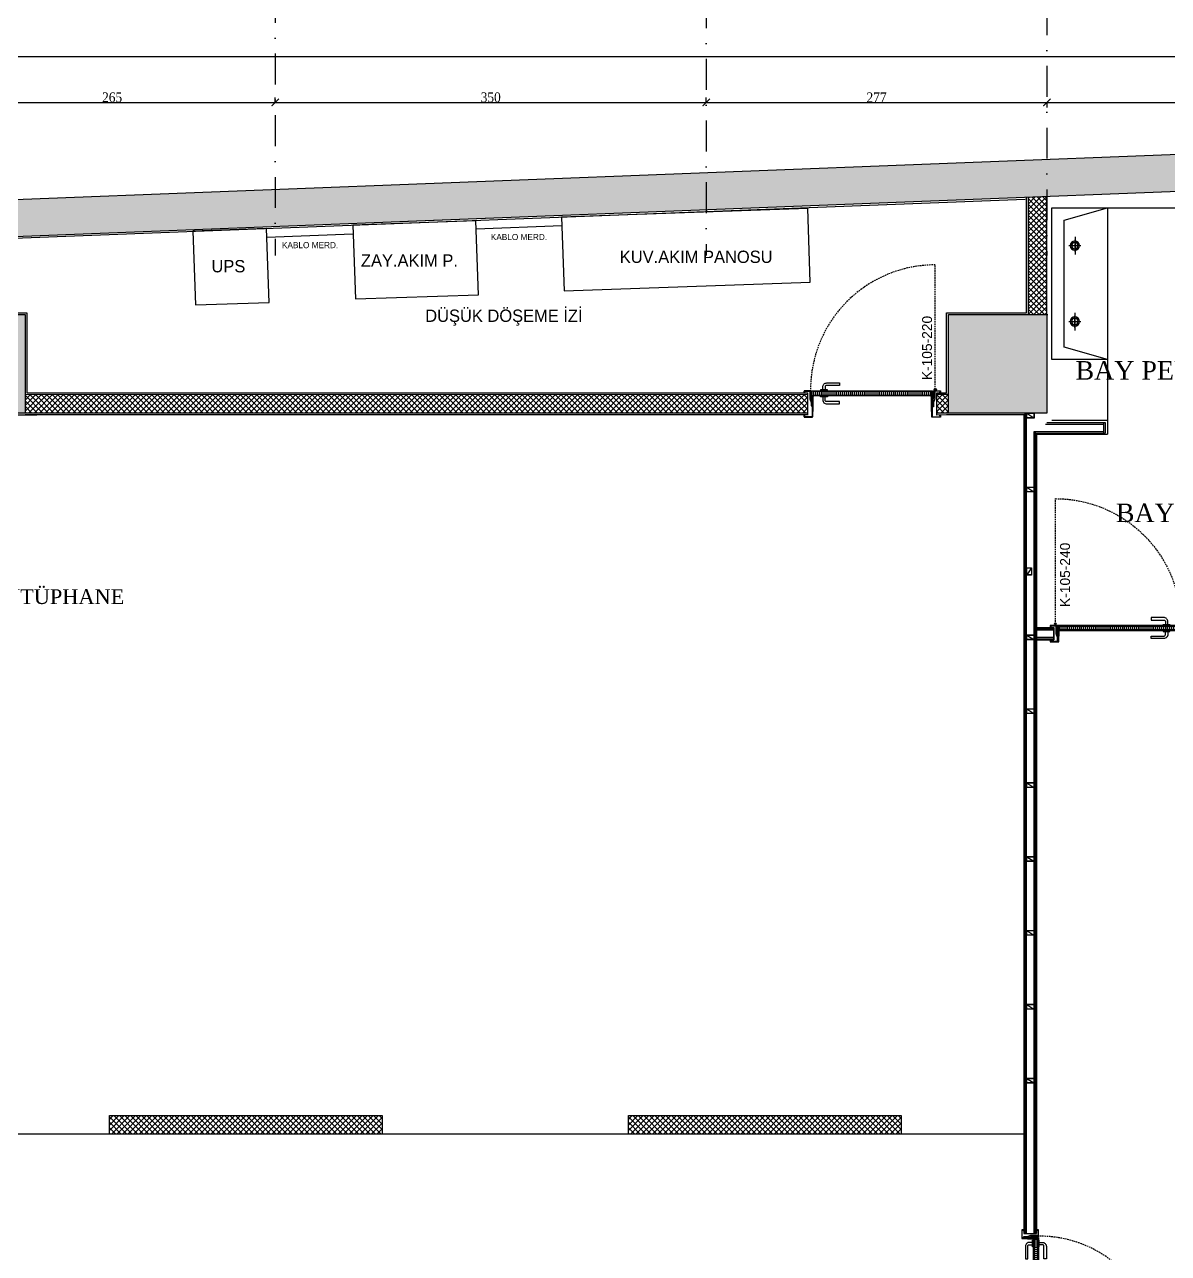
# Model space of a CAD drawing. Header units: millimetres. Extents: x -29311 to -3405, y 28913 to 42880.
# Drawn here: x -15732 to -14803, y 36004 to 37002 of the extents above; entities that cross this region are included whole.
import ezdxf
from ezdxf.enums import TextEntityAlignment as Align

# ---------------------------------------------------------------- set-up
doc = ezdxf.new("R2010")
doc.units = ezdxf.units.MM
for name, pattern in [('AM_DIN_G_W050', [13.75, 9.75, -1.5, 1, -1.5]), ('DASHDOT', [1, 0.5, -0.25, 0, -0.25]), ('DASHDOT2', [0.5, 0.25, -0.125, 0, -0.125]), ('HIDDEN', [0.375, 0.25, -0.125])]:
    doc.linetypes.add(name, pattern=pattern)
for name, color, linetype in [('A-AKS', 57, 'DASHDOT'), ('A-AKS.', 57, 'DASHDOT2'), ('A-BA', 1, 'Continuous'), ('A-DOSEME-GOR0.1', 77, 'Continuous'), ('A-DUVAR', 53, 'Continuous'), ('A-DUVAR-ALCIPAN', 9, 'Continuous'), ('A-DUVAR-ALCIPAN-CELIK', 144, 'Continuous'), ('A-DUVAR-TARAMA', 251, 'Continuous'), ('A-KAPI-AHSAP', 245, 'Continuous'), ('A-KAPI-AKSESUAR', 206, 'Continuous'), ('A-KAPI-METAL', 84, 'Continuous'), ('A-KAPI-PROFIL', 206, 'Continuous'), ('A-KAPLAMA-SERAMIK', 31, 'Continuous'), ('A-SIVA-ALCIPAN', 247, 'Continuous'), ('A-SIVA-IC', 97, 'Continuous'), ('A-TEFRIS-SABIT', 177, 'Continuous'), ('A-YAZI', 136, 'Continuous'), ('level', 10, 'Continuous'), ('T-VANA', 2, 'Continuous'), ('yazı1', 7, 'Continuous')]:
    doc.layers.add(name, color=color, linetype=linetype)
for name, color, linetype, lineweight in [('olcu-plan', 7, 'Continuous', 20), ('tarama-betonarme', 252, 'Continuous', 13), ('yazı-mekan', 142, 'Continuous', 25)]:
    doc.layers.add(name, color=color, linetype=linetype, lineweight=lineweight)
doc.styles.add('HA_SMART', font='')
doc.styles.get("Standard").update_dxf_attribs({"font": 'arial.ttf'})
doc.styles.add('YAZ-50', font='times.ttf', dxfattribs={"width": 0.9})
doc.styles.get('HA_SMART').set_extended_font_data('Sakkal Majalla')
doc.dimstyles.new('1-50-plan', dxfattribs={"dimtxt": 8, "dimasz": 6, "dimexe": 4, "dimexo": 4, "dimgap": 0.00625, "dimtad": 1, "dimdec": 0, "dimrnd": 0.0005, "dimzin": 9, "dimdsep": 46, "dimtxsty": 'YAZ-50', "dimblk": 'ARCHTICK', "dimcen": 0.025, "dimdle": 4, "dimadec": 0, "dimazin": 0, "dimtfac": 1, "dimtdec": 0, "dimtmove": 0, "dimatfit": 3, "dimfxl": 30, "dimfxlon": 1, "dimarcsym": 0})
pattern_1 = [(45, (-65876.5644, 50245.5134), (-4.4194174, 4.4194174), []), (45, (-65872.145, 50245.5134), (-4.4194174, 4.4194174), [7.8125, -1.5625, 0, -1.5625])]
pattern_2 = [(45, (-100244.7386, 20254.128), (-2.24506403, 2.24506403), []), (135, (-100244.7386, 20254.128), (-2.24506403, -2.24506403), [])]

# ---------------------------------------------------------------- blocks, each defined once
blk = doc.blocks.new('METİKET')
at = {"layer": 'yazı1', "linetype": 'ByBlock', "style": 'HA_SMART'}
for tag, height, p in [('MAHALADI', 20, (13369.9, 684.6)), ('ALAN', 15, (13369.9, 652.2))]:
    blk.add_attdef(tag, text='', height=height, dxfattribs=at).set_placement(p, align=Align.CENTER)
blk = doc.blocks.new('_ArchTick')
at = {"color": 0, "linetype": 'ByBlock', "const_width": 0.15}
blk.add_lwpolyline([(-0.5, -0.5), (0.5, 0.5)], dxfattribs=at)
blk = doc.blocks.new('*D412')
at = {"layer": 'DEFPOINTS', "color": 0, "transparency": 16777216}
for p in [(-15793.01, 36943.27), (-15528.01, 36938.93), (-15528.01, 36935.69)]:
    blk.add_point(p, dxfattribs=at)
at = {"layer": 'olcu-plan', "color": 0, "lineweight": -2, "transparency": 16777216}
for p, q in [((-15797.01, 36938.93), (-15524.01, 36938.93)), ((-15793.01, 36939.27), (-15793.01, 36934.93)), ((-15528.01, 36938.93), (-15528.01, 36942.93))]:
    blk.add_line(p, q, dxfattribs=at)
at = {"layer": 'olcu-plan', "color": 0, "lineweight": -2, "transparency": 16777216, "xscale": 6, "yscale": 6, "zscale": 6, "rotation": 180}
blk.add_blockref('_ArchTick', (-15793.01, 36938.93), dxfattribs=at)
at = {"layer": 'olcu-plan', "color": 0, "lineweight": -2, "transparency": 16777216, "xscale": 6, "yscale": 6, "zscale": 6}
blk.add_blockref('_ArchTick', (-15528.01, 36938.93), dxfattribs=at)
at = {"layer": 'olcu-plan', "color": 0, "transparency": 16777216, "insert": (-15660.51, 36943.01), "char_height": 8, "attachment_point": 5, "style": 'YAZ-50'}
blk.add_mtext('265', dxfattribs=at)
blk = doc.blocks.new('*D413')
at = {"layer": 'DEFPOINTS', "color": 0, "transparency": 16777216}
for p in [(-15178.01, 36938.93), (-15178.01, 36938.93), (-15528.01, 36935.69)]:
    blk.add_point(p, dxfattribs=at)
at = {"layer": 'olcu-plan', "color": 0, "lineweight": -2, "transparency": 16777216}
for p, q in [((-15532.01, 36938.93), (-15174.01, 36938.93)), ((-15528.01, 36938.93), (-15528.01, 36942.93)), ((-15178.01, 36938.93), (-15178.01, 36942.93))]:
    blk.add_line(p, q, dxfattribs=at)
at = {"layer": 'olcu-plan', "color": 0, "lineweight": -2, "transparency": 16777216, "xscale": 6, "yscale": 6, "zscale": 6, "rotation": 180}
blk.add_blockref('_ArchTick', (-15528.01, 36938.93), dxfattribs=at)
at = {"layer": 'olcu-plan', "color": 0, "lineweight": -2, "transparency": 16777216, "xscale": 6, "yscale": 6, "zscale": 6}
blk.add_blockref('_ArchTick', (-15178.01, 36938.93), dxfattribs=at)
at = {"layer": 'olcu-plan', "color": 0, "transparency": 16777216, "insert": (-15353.01, 36943.01), "char_height": 8, "attachment_point": 5, "style": 'YAZ-50'}
blk.add_mtext('350', dxfattribs=at)
blk = doc.blocks.new('*D414')
at = {"layer": 'DEFPOINTS', "color": 0, "transparency": 16777216}
for p in [(-15178.01, 36938.93), (-14901.24, 36942.91), (-14901.24, 36938.93)]:
    blk.add_point(p, dxfattribs=at)
at = {"layer": 'olcu-plan', "color": 0, "lineweight": -2, "transparency": 16777216}
for p, q in [((-15182.01, 36938.93), (-14897.24, 36938.93)), ((-15178.01, 36938.93), (-15178.01, 36942.93)), ((-14901.24, 36938.93), (-14901.24, 36934.93))]:
    blk.add_line(p, q, dxfattribs=at)
at = {"layer": 'olcu-plan', "color": 0, "lineweight": -2, "transparency": 16777216, "xscale": 6, "yscale": 6, "zscale": 6, "rotation": 180}
blk.add_blockref('_ArchTick', (-15178.01, 36938.93), dxfattribs=at)
at = {"layer": 'olcu-plan', "color": 0, "lineweight": -2, "transparency": 16777216, "xscale": 6, "yscale": 6, "zscale": 6}
blk.add_blockref('_ArchTick', (-14901.24, 36938.93), dxfattribs=at)
at = {"layer": 'olcu-plan', "color": 0, "transparency": 16777216, "insert": (-15039.62, 36943.02), "char_height": 8, "attachment_point": 5, "style": 'YAZ-50'}
blk.add_mtext('277', dxfattribs=at)
blk = doc.blocks.new('*D415')
at = {"layer": 'DEFPOINTS', "color": 0, "transparency": 16777216}
for p in [(-14901.24, 36942.91), (-14185.74, 36938.93), (-14185.74, 36938.93)]:
    blk.add_point(p, dxfattribs=at)
at = {"layer": 'olcu-plan', "color": 0, "lineweight": -2, "transparency": 16777216}
for p, q in [((-14905.24, 36938.93), (-14181.74, 36938.93)), ((-14901.24, 36938.93), (-14901.24, 36934.93)), ((-14185.74, 36938.93), (-14185.74, 36942.93))]:
    blk.add_line(p, q, dxfattribs=at)
at = {"layer": 'olcu-plan', "color": 0, "lineweight": -2, "transparency": 16777216, "xscale": 6, "yscale": 6, "zscale": 6, "rotation": 180}
blk.add_blockref('_ArchTick', (-14901.24, 36938.93), dxfattribs=at)
at = {"layer": 'olcu-plan', "color": 0, "lineweight": -2, "transparency": 16777216, "xscale": 6, "yscale": 6, "zscale": 6}
blk.add_blockref('_ArchTick', (-14185.74, 36938.93), dxfattribs=at)
at = {"layer": 'olcu-plan', "color": 0, "transparency": 16777216, "insert": (-14543.49, 36943.02), "char_height": 8, "attachment_point": 5, "style": 'YAZ-50'}
blk.add_mtext('715', dxfattribs=at)
blk = doc.blocks.new('*D416')
at = {"layer": 'DEFPOINTS', "color": 0, "transparency": 16777216}
for p in [(-14185.74, 36976.33), (-14185.74, 36938.93), (-19055.29, 36908.8)]:
    blk.add_point(p, dxfattribs=at)
at = {"layer": 'olcu-plan', "color": 0, "lineweight": -2, "transparency": 16777216}
for p, q in [((-19055.29, 36946.33), (-19055.29, 36980.33)), ((-14185.74, 36946.33), (-14185.74, 36980.33)), ((-19059.29, 36976.33), (-14181.74, 36976.33))]:
    blk.add_line(p, q, dxfattribs=at)
at = {"layer": 'olcu-plan', "color": 0, "lineweight": -2, "transparency": 16777216, "xscale": 6, "yscale": 6, "zscale": 6, "rotation": 180}
blk.add_blockref('_ArchTick', (-19055.29, 36976.33), dxfattribs=at)
at = {"layer": 'olcu-plan', "color": 0, "lineweight": -2, "transparency": 16777216, "xscale": 6, "yscale": 6, "zscale": 6}
blk.add_blockref('_ArchTick', (-14185.74, 36976.33), dxfattribs=at)
at = {"layer": 'olcu-plan', "color": 0, "transparency": 16777216, "insert": (-16620.51, 36980.42), "char_height": 8, "attachment_point": 5, "style": 'YAZ-50'}
blk.add_mtext('4870', dxfattribs=at)
blk = doc.blocks.new('AKS')
at = {"layer": 'A-AKS.', "ltscale": 100}
for p, q in [((3527.28, 2269.1), (3527.28, 2054.95)), ((3877.28, 2264.78), (3877.28, 2054.95)), ((4154.05, 2259.04), (4154.05, 2054.95))]:
    blk.add_line(p, q, dxfattribs=at)
blk = doc.blocks.new('40 60')
at = {"layer": 'A-DUVAR-ALCIPAN-CELIK'}
for points in [[(82132.16, 6001.66), (82132.16, 6007.66), (82128.16, 6007.66), (82128.16, 6001.66)], [(82132.01, 6001.81), (82132.01, 6007.51), (82128.31, 6007.51), (82128.31, 6001.81)]]:
    blk.add_lwpolyline(points, close=True, dxfattribs=at)
blk.add_lwpolyline([(82128.31, 6007.51), (82132.01, 6001.81)], dxfattribs=at)
blk = doc.blocks.new('A$C1989330F')
at = {"layer": 'A-KAPI-AKSESUAR'}
blk.add_lwpolyline([(27.5, 0), (-27.5, 0), (-27.5, -8), (27.5, -8)], close=True, dxfattribs=at)
blk.add_lwpolyline([(-125, -45), (-20, -45, 0.414214), (-10, -35), (-10, -8), (10, -8), (10, -32, -0.414214), (-23, -65), (-125, -65)], format="xyb", close=True, dxfattribs=at)
blk = doc.blocks.new('*U50')
at = {"ltscale": 12}
h = blk.add_hatch(dxfattribs=at)
h.set_pattern_fill('ANSI31', color=8, scale=5, angle=45)
h.set_pattern_definition([(90, (-1.915, 20), (-15.875, 3e-15), [])])
h.paths.add_polyline_path([(954.1, -130), (44, -130), (44, -160), (954.1, -160)])
at = {"color": 8, "linetype": 'HIDDEN', "ltscale": 50}
blk.add_lwpolyline([(12, -175), (12, -1139.1, 0.417281), (976.1, -164.9)], format="xyb", dxfattribs=at)
at = {"layer": 'A-KAPI-AHSAP'}
for points in [[(44, -165), (34, -165), (34, -148), (34, -148), (34, -125), (44, -125), (44, -165)], [(44, -125), (954.1, -125)], [(954.1, -165), (44, -165)], [(954.1, -165), (954.1, -125), (964.1, -125), (964.1, -165), (964.1, -165), (964.1, -165), (954.1, -165)]]:
    blk.add_lwpolyline(points, dxfattribs=at)
blk.add_lwpolyline([(954.1, -130), (44, -130), (44, -160), (954.1, -160)], close=True, dxfattribs=at)
at = {"layer": 'A-KAPI-AKSESUAR'}
for radius in [10, 5, 4]:
    blk.add_circle((12, -175), radius, dxfattribs=at)
at = {"layer": 'A-KAPI-METAL'}
for points in [[(-29, -32), (39, -32, -0.414214), (40, -33), (40, -95.9), (38, -95.9), (38, -34.5, 0.414214), (37.5, -34), (-27.5, -34, 0.414214), (-28, -34.5), (-28, -46, 0.414214), (-27.5, -46.5), (-20, -46.5), (-20, -48.5), (-29, -48.5, -0.414214), (-30, -47.5), (-30, -33, -0.414214)], [(-30, -151, -0.414214), (-29, -150), (-20, -150), (-20, -152), (-27.5, -152, 0.414214), (-28, -152.5), (-28, -162.5, 0.414214), (-27.5, -163), (26.5, -163, 0.414214), (27, -162.5), (27, -105, -0.414214), (28.2, -104), (41, -104, -0.414154), (42, -105), (42, -119.5), (42, -93.4), (42, -79.3), (42, -93.4), (40, -93.4), (40, -79.3, -1), (44, -79.3), (44, -119.8, -0.934642), (40, -119.5), (40, -106.5, 0.414214), (39.5, -106), (29.5, -106, 0.414214), (29, -106.5), (29, -164, -0.414214), (28, -165), (-29, -165, -0.414214), (-30, -164)], [(1028.1, -151, 0.414214), (1027.1, -150), (1018.1, -150), (1018.1, -152), (1025.6, -152, -0.414214), (1026.1, -152.5), (1026.1, -162.5, -0.414214), (1025.6, -163), (971.6, -163, -0.414214), (971.1, -162.5), (971.1, -104, 0.414214), (969.8, -103), (957.1, -103, 0.414154), (956.1, -104), (956.1, -119.5), (956.1, -93.4), (956.1, -79.3), (956.1, -93.4), (958.1, -93.4), (958.1, -79.3, 1), (954.1, -79.3), (954.1, -119.8, 0.938583), (958.1, -119.5), (958.1, -105.5, -0.414214), (958.6, -105), (968.5, -105, -0.414214), (969.1, -105.5), (969.1, -164, 0.414214), (970.1, -165), (1027.1, -165, 0.414214), (1028.1, -164)], [(1027.1, -32), (959.1, -32, 0.414214), (958.1, -33), (958.1, -95.9), (960.1, -95.9), (960.1, -34.5, -0.414214), (960.6, -34), (1025.6, -34, -0.414214), (1026.1, -34.5), (1026.1, -46, -0.414214), (1025.6, -46.5), (1018.1, -46.5), (1018.1, -48.5), (1027.1, -48.5, 0.414214), (1028.1, -47.5), (1028.1, -33, 0.414214)]]:
    blk.add_lwpolyline(points, format="xyb", close=True, dxfattribs=at)
at = {"layer": 'A-KAPI-PROFIL'}
for points in [[(16.5, -100.9), (27.5, -70.4), (27.5, -36.5), (37.5, -36.5), (37.5, -72.2), (25.9, -104.3), (25.9, -163), (16.5, -163)], [(981.6, -100.9), (970.6, -70.4), (970.6, -43.8), (960.6, -43.8), (960.6, -72.2), (972.2, -104.3), (972.2, -163), (981.6, -163)]]:
    blk.add_lwpolyline(points, close=True, dxfattribs=at)
for points in [[(36.5, -36.8), (37.5, -36.8), (37.5, -52.5), (29.6, -66.1), (29.6, -89.8), (36.6, -89.8), (36.6, -90.8), (28.6, -90.8), (28.6, -65.8), (36.5, -52.2), (36.5, -36.8)], [(961.6, -36.8), (960.6, -36.8), (960.6, -52.5), (968.5, -66.1), (968.5, -89.8), (961.5, -89.8), (961.5, -90.8), (969.5, -90.8), (969.5, -65.8), (961.6, -52.2), (961.6, -36.8)]]:
    blk.add_lwpolyline(points, dxfattribs=at)
at = {"layer": 'A-KAPI-PROFIL', "color": 8}
for points in [[(39.7, -111.2, 0.414214), (37.7, -109.2), (31.3, -109.2, 0.414214), (29.3, -111.2), (29.3, -122, 0.414214), (31.3, -124), (45.3, -124, 0.414214), (46.3, -123), (46.3, -120, 1), (44.3, -120), (44.3, -121.5), (39.7, -121.5)], [(968.8, -111.2, 0.414214), (966.8, -109.2), (960.4, -109.2, 0.414214), (958.4, -111.2), (958.4, -121.5), (953.8, -121.5), (953.8, -120, 1), (951.8, -120), (951.8, -123, 0.414214), (952.8, -124), (964.1, -124), (966.8, -124, 0.414214), (968.8, -122)]]:
    blk.add_lwpolyline(points, format="xyb", close=True, dxfattribs=at)
at = {"layer": 'DEFPOINTS', "linetype": 'ByBlock', "ltscale": 12}
for p, q in [((0, -48.5), (0, -150)), ((998.1, -48.5), (998.1, -125))]:
    blk.add_line(p, q, dxfattribs=at)
at = {"ltscale": 12, "xscale": -1, "rotation": 180}
blk.add_blockref('A$C1989330F', (916, -125), dxfattribs=at)
at = {"ltscale": 12}
blk.add_blockref('A$C1989330F', (916, -165), dxfattribs=at)
blk = doc.blocks.new('*U53')
at = {"ltscale": 12}
h = blk.add_hatch(dxfattribs=at)
h.set_pattern_fill('ANSI31', color=8, scale=5, angle=45)
h.set_pattern_definition([(90, (48.085, 20), (-15.875, 3e-15), [])])
h.paths.add_polyline_path([(1004.1, -130), (44, -130), (44, -160), (1004.1, -160)])
at = {"color": 8, "linetype": 'HIDDEN', "ltscale": 50}
blk.add_lwpolyline([(12.6, -176.2), (12.6, -1188.7, 0.417281), (1025, -165.6)], format="xyb", dxfattribs=at)
at = {"layer": 'A-KAPI-AHSAP'}
for points in [[(44, -165), (34, -165), (34, -148), (34, -148), (34, -125), (44, -125), (44, -165)], [(44, -125), (1004.1, -125)], [(1004.1, -165), (44, -165)], [(1004.1, -165), (1004.1, -125), (1014.1, -125), (1014.1, -165), (1014.1, -165), (1014.1, -165), (1004.1, -165)]]:
    blk.add_lwpolyline(points, dxfattribs=at)
blk.add_lwpolyline([(1004.1, -130), (44, -130), (44, -160), (1004.1, -160)], close=True, dxfattribs=at)
at = {"layer": 'A-KAPI-AKSESUAR'}
for radius in [10, 5, 4]:
    blk.add_circle((12, -175), radius, dxfattribs=at)
at = {"layer": 'A-KAPI-METAL'}
for points in [[(-29, 46.8), (39, 46.8, -0.414214), (40, 45.8), (40, -95.9), (38, -95.9), (38, 44.3, 0.414214), (37.5, 44.8), (-27.5, 44.8, 0.414214), (-28, 44.3), (-28, 32.8, 0.414214), (-27.5, 32.3), (-20, 32.3), (-20, 30.3), (-29, 30.3, -0.414214), (-30, 31.3), (-30, 45.8, -0.414214)], [(-30, -151, -0.414214), (-29, -150), (-20, -150), (-20, -152), (-27.5, -152, 0.414214), (-28, -152.5), (-28, -162.5, 0.414214), (-27.5, -163), (26.5, -163, 0.414214), (27, -162.5), (27, -105, -0.414214), (28.2, -104), (41, -104, -0.414154), (42, -105), (42, -119.5), (42, -14.6), (42, -0.5), (42, -14.6), (40, -14.6), (40, -0.5, -1), (44, -0.5), (44, -119.8, -0.934642), (40, -119.5), (40, -106.5, 0.414214), (39.5, -106), (29.5, -106, 0.414214), (29, -106.5), (29, -164, -0.414214), (28, -165), (-29, -165, -0.414214), (-30, -164)], [(1078.1, -151, 0.414214), (1077.1, -150), (1068.1, -150), (1068.1, -152), (1075.6, -152, -0.414214), (1076.1, -152.5), (1076.1, -162.5, -0.414214), (1075.6, -163), (1021.6, -163, -0.414214), (1021.1, -162.5), (1021.1, -104, 0.414214), (1019.8, -103), (1007.1, -103, 0.414154), (1006.1, -104), (1006.1, -119.5), (1006.1, -14.6), (1006.1, -0.5), (1006.1, -14.6), (1008.1, -14.6), (1008.1, -0.5, 1), (1004.1, -0.5), (1004.1, -119.8, 0.938583), (1008.1, -119.5), (1008.1, -105.5, -0.414214), (1008.6, -105), (1018.5, -105, -0.414214), (1019.1, -105.5), (1019.1, -164, 0.414214), (1020.1, -165), (1077.1, -165, 0.414214), (1078.1, -164)], [(1077.1, 46.8), (1009.1, 46.8, 0.414214), (1008.1, 45.8), (1008.1, -95.9), (1010.1, -95.9), (1010.1, 44.3, -0.414214), (1010.6, 44.8), (1075.6, 44.8, -0.414214), (1076.1, 44.3), (1076.1, 32.8, -0.414214), (1075.6, 32.3), (1068.1, 32.3), (1068.1, 30.3), (1077.1, 30.3, 0.414214), (1078.1, 31.3), (1078.1, 45.8, 0.414214)]]:
    blk.add_lwpolyline(points, format="xyb", close=True, dxfattribs=at)
at = {"layer": 'A-KAPI-PROFIL'}
for points in [[(16.5, -100.9), (27.5, -70.4), (27.5, -36.5), (37.5, -36.5), (37.5, -72.2), (25.9, -104.3), (25.9, -163), (16.5, -163)], [(1031.6, -100.9), (1020.6, -70.4), (1020.6, -43.8), (1010.6, -43.8), (1010.6, -72.2), (1022.2, -104.3), (1022.2, -163), (1031.6, -163)]]:
    blk.add_lwpolyline(points, close=True, dxfattribs=at)
for points in [[(36.5, -36.8), (37.5, -36.8), (37.5, -52.5), (29.6, -66.1), (29.6, -89.8), (36.6, -89.8), (36.6, -90.8), (28.6, -90.8), (28.6, -65.8), (36.5, -52.2), (36.5, -36.8)], [(1011.6, -36.8), (1010.6, -36.8), (1010.6, -52.5), (1018.5, -66.1), (1018.5, -89.8), (1011.5, -89.8), (1011.5, -90.8), (1019.5, -90.8), (1019.5, -65.8), (1011.6, -52.2), (1011.6, -36.8)]]:
    blk.add_lwpolyline(points, dxfattribs=at)
at = {"layer": 'A-KAPI-PROFIL', "color": 8}
for points in [[(39.7, -111.2, 0.414214), (37.7, -109.2), (31.3, -109.2, 0.414214), (29.3, -111.2), (29.3, -122, 0.414214), (31.3, -124), (45.3, -124, 0.414214), (46.3, -123), (46.3, -120, 1), (44.3, -120), (44.3, -121.5), (39.7, -121.5)], [(1018.8, -111.2, 0.414214), (1016.8, -109.2), (1010.4, -109.2, 0.414214), (1008.4, -111.2), (1008.4, -121.5), (1003.8, -121.5), (1003.8, -120, 1), (1001.8, -120), (1001.8, -123, 0.414214), (1002.8, -124), (1014.1, -124), (1016.8, -124, 0.414214), (1018.8, -122)]]:
    blk.add_lwpolyline(points, format="xyb", close=True, dxfattribs=at)
at = {"layer": 'DEFPOINTS', "linetype": 'ByBlock', "ltscale": 12}
for p, q in [((0, 30.3), (0, -150)), ((1048.1, 30.3), (1048.1, -125))]:
    blk.add_line(p, q, dxfattribs=at)
at = {"ltscale": 12, "xscale": -1, "rotation": 180}
blk.add_blockref('A$C1989330F', (916, -125), dxfattribs=at)
at = {"ltscale": 12}
blk.add_blockref('A$C1989330F', (916, -165), dxfattribs=at)
blk = doc.blocks.new('2 Lİ LAVABOO')
at = {"layer": 'A-TEFRIS-SABIT', "color": 4, "linetype": 'AM_DIN_G_W050', "ltscale": 2}
for p, q in [((88829.3, 15555.56), (88843.73, 15555.56)), ((88831.76, 15555.81), (88841.3, 15555.81)), ((88836.53, 15560.57), (88836.53, 15551.04)), ((88905.39, 15555.56), (88890.96, 15555.56)), ((88902.93, 15555.81), (88893.39, 15555.81)), ((88898.16, 15560.57), (88898.16, 15551.04))]:
    blk.add_line(p, q, dxfattribs=at)
at = {"layer": 'A-TEFRIS-SABIT'}
for points in [[(88805.72, 15574.42), (88805.72, 15529.28), (88928.97, 15529.28), (88928.97, 15574.44)], [(88815.72, 15564.4), (88805.72, 15529.28), (88928.97, 15529.28), (88918.97, 15564.4)]]:
    blk.add_lwpolyline(points, close=True, dxfattribs=at)
for centre, radius in [((88836.53, 15555.81), 3.75), ((88836.53, 15555.81), 2.6), ((88898.16, 15555.81), 3.75), ((88898.16, 15555.81), 2.6)]:
    blk.add_circle(centre, radius, dxfattribs=at)
blk = doc.blocks.new('*U577')
at = {"ltscale": 12}
h = blk.add_hatch(dxfattribs=at)
h.set_pattern_fill('ANSI31', color=8, scale=5, angle=45)
h.set_pattern_definition([(90, (50, 20), (-15.875, 3e-15), [])])
h.paths.add_polyline_path([(1006, -130), (44, -130), (44, -160), (1006, -160)])
at = {"color": 8, "linetype": 'HIDDEN', "ltscale": 50}
blk.add_lwpolyline([(12.7, -176.4), (12.7, -1195.6, 0.417281), (1031.9, -165.7)], format="xyb", dxfattribs=at)
at = {"layer": 'A-KAPI-AHSAP'}
for points in [[(44, -165), (34, -165), (34, -148), (34, -148), (34, -125), (44, -125), (44, -165)], [(44, -125), (1006, -125)], [(1006, -165), (44, -165)], [(1006, -165), (1006, -125), (1016, -125), (1016, -165), (1016, -165), (1016, -165), (1006, -165)]]:
    blk.add_lwpolyline(points, dxfattribs=at)
blk.add_lwpolyline([(1006, -130), (44, -130), (44, -160), (1006, -160)], close=True, dxfattribs=at)
at = {"layer": 'A-KAPI-AKSESUAR'}
for radius in [10, 5, 4]:
    blk.add_circle((12, -175), radius, dxfattribs=at)
at = {"layer": 'A-KAPI-METAL'}
for points in [[(-29, -33.4), (39, -33.4, -0.414214), (40, -34.4), (40, -95.9), (38, -95.9), (38, -35.9, 0.414214), (37.5, -35.4), (-27.5, -35.4, 0.414214), (-28, -35.9), (-28, -47.4, 0.414214), (-27.5, -47.9), (-20, -47.9), (-20, -49.9), (-29, -49.9, -0.414214), (-30, -48.9), (-30, -34.4, -0.414214)], [(-30, -151, -0.414214), (-29, -150), (-20, -150), (-20, -152), (-27.5, -152, 0.414214), (-28, -152.5), (-28, -162.5, 0.414214), (-27.5, -163), (26.5, -163, 0.414214), (27, -162.5), (27, -105, -0.414214), (28.2, -104), (41, -104, -0.414154), (42, -105), (42, -119.5), (42, -94.8), (42, -80.7), (42, -94.8), (40, -94.8), (40, -80.7, -1), (44, -80.7), (44, -119.8, -0.934642), (40, -119.5), (40, -106.5, 0.414214), (39.5, -106), (29.5, -106, 0.414214), (29, -106.5), (29, -164, -0.414214), (28, -165), (-29, -165, -0.414214), (-30, -164)], [(1080, -151, 0.414214), (1079, -150), (1070, -150), (1070, -152), (1077.5, -152, -0.414214), (1078, -152.5), (1078, -162.5, -0.414214), (1077.5, -163), (1023.5, -163, -0.414214), (1023, -162.5), (1023, -104, 0.414214), (1021.8, -103), (1009, -103, 0.414154), (1008, -104), (1008, -119.5), (1008, -94.8), (1008, -80.7), (1008, -94.8), (1010, -94.8), (1010, -80.7, 1), (1006, -80.7), (1006, -119.8, 0.938583), (1010, -119.5), (1010, -105.5, -0.414214), (1010.5, -105), (1020.5, -105, -0.414214), (1021, -105.5), (1021, -164, 0.414214), (1022, -165), (1079, -165, 0.414214), (1080, -164)], [(1079, -33.4), (1011, -33.4, 0.414214), (1010, -34.4), (1010, -95.9), (1012, -95.9), (1012, -35.9, -0.414214), (1012.5, -35.4), (1077.5, -35.4, -0.414214), (1078, -35.9), (1078, -47.4, -0.414214), (1077.5, -47.9), (1070, -47.9), (1070, -49.9), (1079, -49.9, 0.414214), (1080, -48.9), (1080, -34.4, 0.414214)]]:
    blk.add_lwpolyline(points, format="xyb", close=True, dxfattribs=at)
at = {"layer": 'A-KAPI-PROFIL'}
for points in [[(16.5, -100.9), (27.5, -70.4), (27.5, -36.5), (37.5, -36.5), (37.5, -72.2), (25.9, -104.3), (25.9, -163), (16.5, -163)], [(1033.5, -100.9), (1022.5, -70.4), (1022.5, -43.8), (1012.5, -43.8), (1012.5, -72.2), (1024.1, -104.3), (1024.1, -163), (1033.5, -163)]]:
    blk.add_lwpolyline(points, close=True, dxfattribs=at)
for points in [[(36.5, -36.8), (37.5, -36.8), (37.5, -52.5), (29.6, -66.1), (29.6, -89.8), (36.6, -89.8), (36.6, -90.8), (28.6, -90.8), (28.6, -65.8), (36.5, -52.2), (36.5, -36.8)], [(1013.5, -36.8), (1012.5, -36.8), (1012.5, -52.5), (1020.4, -66.1), (1020.4, -89.8), (1013.4, -89.8), (1013.4, -90.8), (1021.4, -90.8), (1021.4, -65.8), (1013.5, -52.2), (1013.5, -36.8)]]:
    blk.add_lwpolyline(points, dxfattribs=at)
at = {"layer": 'A-KAPI-PROFIL', "color": 8}
for points in [[(39.7, -111.2, 0.414214), (37.7, -109.2), (31.3, -109.2, 0.414214), (29.3, -111.2), (29.3, -122, 0.414214), (31.3, -124), (45.3, -124, 0.414214), (46.3, -123), (46.3, -120, 1), (44.3, -120), (44.3, -121.5), (39.7, -121.5)], [(1020.7, -111.2, 0.414214), (1018.7, -109.2), (1012.3, -109.2, 0.414214), (1010.3, -111.2), (1010.3, -121.5), (1005.7, -121.5), (1005.7, -120, 1), (1003.7, -120), (1003.7, -123, 0.414214), (1004.7, -124), (1016, -124), (1018.7, -124, 0.414214), (1020.7, -122)]]:
    blk.add_lwpolyline(points, format="xyb", close=True, dxfattribs=at)
at = {"layer": 'DEFPOINTS', "linetype": 'ByBlock', "ltscale": 12}
for p, q in [((0, -49.9), (0, -150)), ((1050, -49.9), (1050, -125))]:
    blk.add_line(p, q, dxfattribs=at)
at = {"ltscale": 12, "xscale": -1, "rotation": 180}
blk.add_blockref('A$C1989330F', (916, -125), dxfattribs=at)
at = {"ltscale": 12}
blk.add_blockref('A$C1989330F', (916, -165), dxfattribs=at)

msp = doc.modelspace()

# ---------------------------------------------------------------- hatches: boundary and pattern name
at = {"layer": 'A-DUVAR-TARAMA'}
h = msp.add_hatch(dxfattribs=at)
h.set_pattern_fill('ANSI37', color=256, style=0)
h.set_pattern_definition(pattern_2)
h.paths.add_polyline_path([(-14916.24, 36766.65), (-14901.24, 36766.65), (-14901.27, 36862.64), (-14916.25, 36862.06)])
h = msp.add_hatch(dxfattribs=at)
h.set_pattern_fill('ANSI37', color=256, style=0)
h.set_pattern_definition(pattern_2)
h.paths.add_polyline_path([(-15095.55, 36701.65), (-15095.55, 36686.64), (-15731.24, 36686.64), (-15731.24, 36701.65)])
h.paths.add_polyline_path([(-14990.74, 36686.64), (-14990.74, 36701.65), (-14981.24, 36701.65), (-14981.24, 36686.64)])
h = msp.add_hatch(dxfattribs=at)
h.set_pattern_fill('ANSI37', color=256, angle=-90, style=0)
h.set_pattern_definition([(315, (-36796.6396, 122324.7035), (2.24506403, 2.24506403), []), (45, (-36796.6396, 122324.7035), (-2.24506403, 2.24506403), [])])
h.paths.add_polyline_path([(-15662.74, 36101.26), (-15662.74, 36116.26), (-15441.24, 36116.26), (-15441.24, 36101.26)])
h = msp.add_hatch(dxfattribs=at)
h.set_pattern_fill('ANSI37', color=256, angle=-90, style=0)
h.set_pattern_definition([(315, (-36375.1396, 122324.7035), (2.24506403, 2.24506403), []), (45, (-36375.1396, 122324.7035), (-2.24506403, 2.24506403), [])])
h.paths.add_polyline_path([(-15241.24, 36101.26), (-15241.24, 36116.26), (-15019.74, 36116.26), (-15019.74, 36101.26)])
at = {"layer": 'tarama-betonarme'}
h = msp.add_hatch(dxfattribs=at)
h.set_pattern_fill('ANSI35', color=256, scale=25, style=0)
h.set_pattern_definition(pattern_1)
h.paths.add_polyline_path([(-18785.37, 34895.54), (-19021.29, 36702.95), (-14216.73, 36889.18), (-13835.02, 34913.14)], flags=16)
h.paths.add_polyline_path([(-18811.7, 34865.45), (-19055.29, 36731.65), (-14192.15, 36920.15), (-13798.7, 34883.26)])
h = msp.add_hatch(dxfattribs=at)
h.set_pattern_fill('ANSI35', color=256, scale=25, style=0)
h.set_pattern_definition(pattern_1)
h.paths.add_polyline_path([(-15811.24, 36766.65), (-15731.24, 36766.65), (-15731.24, 36686.65), (-15811.24, 36686.65)])
h.paths.add_polyline_path([(-16641.24, 36766.65), (-16561.24, 36766.65), (-16561.24, 36686.65), (-16641.24, 36686.65)])
h.paths.add_polyline_path([(-17471.24, 36766.65), (-17391.24, 36766.65), (-17391.24, 36686.65), (-17471.24, 36686.65)])
h.paths.add_polyline_path([(-14265.74, 36766.65), (-14185.74, 36766.65), (-14185.74, 36686.65), (-14265.74, 36686.65)])
h = msp.add_hatch(dxfattribs=at)
h.set_pattern_fill('ANSI35', color=256, scale=25, style=0)
h.set_pattern_definition([(45, (-65876.5644, 50245.5134), (-4.4194174, 4.4194174), []), (45, (-65872.145, 50245.5134), (-4.4194174, 4.4194174), [7.8125, -1.5625, 0, -1.5625])])
h.paths.add_polyline_path([(-15811.24, 36766.65), (-15731.24, 36766.65), (-15731.24, 36686.65), (-15811.24, 36686.65)])
h.paths.add_polyline_path([(-16641.24, 36766.65), (-16561.24, 36766.65), (-16561.24, 36686.65), (-16641.24, 36686.65)])
h.paths.add_polyline_path([(-17471.24, 36766.65), (-17391.24, 36766.65), (-17391.24, 36686.65), (-17471.24, 36686.65)])
h.paths.add_polyline_path([(-14265.74, 36766.65), (-14185.74, 36766.65), (-14185.74, 36686.65), (-14265.74, 36686.65)])
h = msp.add_hatch(dxfattribs=at)
h.set_pattern_fill('ANSI35', color=256, scale=25, style=0)
h.set_pattern_definition(pattern_1)
h.paths.add_polyline_path([(-15178.01, 35871.26), (-14874.01, 35871.26), (-14874.01, 35906.26), (-15178.01, 35906.26)])
h.paths.add_polyline_path([(-14688.01, 35436.26), (-14653.01, 35436.26), (-14653.01, 35906.26), (-14688.01, 35906.26)])
h.paths.add_polyline_path([(-14265.74, 35951.26), (-14185.74, 35951.26), (-14185.74, 35871.26), (-14265.74, 35871.26)])
h.paths.add_polyline_path([(-14265.74, 35516.26), (-14185.74, 35516.26), (-14185.74, 35436.26), (-14265.74, 35436.26)])
h.paths.add_polyline_path([(-14981.24, 36766.65), (-14901.24, 36766.65), (-14901.24, 36686.65), (-14981.24, 36686.65)])

# ---------------------------------------------------------------- linework, layer by layer
at = {"layer": 'A-BA'}
for p, q in [((-18152.31, 36766.65), (-14192.15, 36920.15)), ((-18125.74, 36737.66), (-14190.99, 36890.17))]:
    msp.add_line(p, q, dxfattribs=at)
for points in [[(-15811.24, 36766.65), (-15731.24, 36766.65), (-15731.24, 36686.65), (-15811.24, 36686.65)], [(-15811.24, 36766.65), (-15731.24, 36766.65), (-15731.24, 36686.65), (-15811.24, 36686.65)], [(-14981.24, 36766.65), (-14901.24, 36766.65), (-14901.24, 36686.65), (-14981.24, 36686.65)], [(-14981.24, 36766.65), (-14901.24, 36766.65), (-14901.24, 36686.65), (-14981.24, 36686.65)]]:
    msp.add_lwpolyline(points, close=True, dxfattribs=at)
at = {"layer": 'A-DOSEME-GOR0.1'}
msp.add_line((-14919.74, 36101.26), (-16561.24, 36101.26), dxfattribs=at)
at = {"layer": 'A-DUVAR'}
for p, q in [((-15095.55, 36701.65), (-15731.24, 36701.64)), ((-14981.24, 36701.65), (-14990.74, 36701.65)), ((-15095.55, 36686.65), (-15731.24, 36686.64)), ((-14981.24, 36686.65), (-14990.74, 36686.65))]:
    msp.add_line(p, q, dxfattribs=at)
for points in [[(-14916.24, 36766.65), (-14916.24, 36862.06)], [(-14901.24, 36766.65), (-14901.24, 36862.64)]]:
    msp.add_lwpolyline(points, dxfattribs=at)
for points in [[(-15662.74, 36101.26), (-15662.74, 36116.26), (-15441.24, 36116.26), (-15441.24, 36101.26)], [(-15241.24, 36101.26), (-15241.24, 36116.26), (-15019.74, 36116.26), (-15019.74, 36101.26)]]:
    msp.add_lwpolyline(points, close=True, dxfattribs=at)
at = {"layer": 'A-DUVAR-ALCIPAN'}
for p, q in [((-14918.99, 36020.57), (-14918.99, 36686.65)), ((-14917.74, 36020.57), (-14917.74, 36686.65)), ((-14911.74, 36510.65), (-14911.74, 36671.7)), ((-14910.49, 36510.65), (-14910.49, 36671.7)), ((-14911.74, 36020.57), (-14911.74, 36555.09)), ((-14910.49, 36020.57), (-14910.49, 36553.84))]:
    msp.add_line(p, q, dxfattribs=at)
for points in [[(-14901.74, 36766.65), (-14900.49, 36766.65)], [(-14901.24, 36678.95), (-14854.08, 36678.95)], [(-14855.33, 36678.95), (-14855.33, 36670.45)], [(-14854.08, 36678.95), (-14854.08, 36670.45)], [(-14911.74, 36671.7), (-14855.33, 36671.7)], [(-14910.49, 36670.45), (-14854.08, 36670.45)], [(-14902.49, 36677.7), (-14855.33, 36677.7)], [(-14911.74, 36510.65), (-14895.68, 36510.65)], [(-14910.49, 36511.9), (-14895.68, 36511.9)], [(-14911.74, 36504.65), (-14895.68, 36504.65)], [(-14910.49, 36503.4), (-14895.68, 36503.4)]]:
    msp.add_lwpolyline(points, dxfattribs=at)
at = {"layer": 'A-KAPLAMA-SERAMIK'}
for points in [[(-14897.24, 36853.45), (-14603.85, 36853.45)], [(-14897.24, 36680.95), (-14852.08, 36680.95)], [(-14897.24, 36680.95), (-14852.08, 36680.95)], [(-14852.08, 36680.95), (-14852.08, 36669.7)]]:
    msp.add_lwpolyline(points, dxfattribs=at)
at = {"layer": 'A-SIVA-ALCIPAN'}
for p, q in [((-14919.74, 36020.57), (-14919.74, 36685.14)), ((-14909.74, 36512.65), (-14909.74, 36669.7)), ((-14909.74, 36669.7), (-14909.74, 36512.65)), ((-14909.74, 36020.57), (-14909.74, 36553.09)), ((-14909.74, 36553.09), (-14909.74, 36020.57))]:
    msp.add_line(p, q, dxfattribs=at)
for points in [[(-14909.74, 36669.7), (-14852.08, 36669.7)], [(-14909.74, 36512.65), (-14895.68, 36512.65)], [(-14895.68, 36512.65), (-14895.68, 36502.65)], [(-14909.74, 36502.65), (-14895.68, 36502.65)]]:
    msp.add_lwpolyline(points, dxfattribs=at)
at = {"layer": 'A-SIVA-IC'}
msp.add_line((-14990.74, 36703.14), (-14982.74, 36703.14), dxfattribs=at)
for points in [[(-15789.74, 36826.7), (-14918.99, 36860.45)], [(-14982.74, 36703.14), (-14982.74, 36768.15), (-14917.74, 36768.15), (-14917.74, 36862.06)], [(-15812.74, 36827.37), (-15812.74, 36685.15), (-15721.74, 36685.15)], [(-15789.74, 36768.14), (-15729.74, 36768.14), (-15729.74, 36703.14), (-15095.55, 36703.14)], [(-15095.55, 36685.15), (-15095.55, 36703.14)], [(-14990.74, 36685.15), (-14990.74, 36703.14)], [(-15095.55, 36685.15), (-15731.24, 36685.14)], [(-14918.99, 36685.14), (-14982.75, 36685.14), (-14990.74, 36685.11)], [(-14919.74, 36020.57), (-14909.74, 36020.57)]]:
    msp.add_lwpolyline(points, dxfattribs=at)
at = {"layer": 'A-TEFRIS-SABIT'}
msp.add_lwpolyline([(-14852.08, 36730.2), (-14852.08, 36680.95)], dxfattribs=at)
at = {"layer": 'T-VANA'}
for p, q in [((-15420.33, 36842.52), (-15350.61, 36845.23)), ((-15364.86, 36836.17), (-15295.14, 36838.87)), ((-15534.73, 36829.58), (-15465.02, 36832.28))]:
    msp.add_line(p, q, dxfattribs=at)
for points in [[(-15295.41, 36845.86), (-15293.32, 36785.9), (-15093.44, 36792.88), (-15095.54, 36852.84)], [(-15462.96, 36779.32), (-15363.03, 36782.81), (-15365.12, 36842.78), (-15465.06, 36839.29)], [(-15592.88, 36774.52), (-15532.91, 36776.61), (-15535.01, 36836.58), (-15594.97, 36834.48)]]:
    msp.add_lwpolyline(points, close=True, dxfattribs=at)

# ---------------------------------------------------------------- block references
at = {"layer": 'A-AKS'}
msp.add_blockref('AKS', (-19055.29, 34759.57), dxfattribs=at)
at = {"layer": 'A-DUVAR-ALCIPAN-CELIK', "xscale": -1, "rotation": 90}
for p in [(-8910.08, 118814.81), (-8910.08, 118754.81), (-8910.08, 118634.81), (-8910.08, 118574.81), (-8910.08, 118514.81), (-8910.08, 118454.81), (-8910.08, 118394.81), (-8910.08, 118334.81), (-8910.08, 118274.81)]:
    msp.add_blockref('40 60', p, dxfattribs=at)
at = {"layer": 'A-DUVAR-ALCIPAN-CELIK', "xscale": -1}
msp.add_blockref('40 60', (67214.42, 30553.43), dxfattribs=at)
at = {"layer": 'A-KAPI-AHSAP', "yscale": 0.1, "zscale": 0.1}
for name, p, xscale, rotation in [('*U53', (-14990.74, 36688.14), 0.1, 180), ('*U577', (-14895.68, 36497.65), -0.1, 180), ('*U50', (-14924.74, 35920.76), 0.1, 90)]:
    msp.add_blockref(name, p, dxfattribs=dict(at, xscale=xscale, rotation=rotation))
at = {"layer": 'A-TEFRIS-SABIT', "xscale": -1, "rotation": 90}
msp.add_blockref('2 Lİ LAVABOO', (677.2, 125659.17), dxfattribs=at)
at = {"layer": 'yazı-mekan', "linetype": 'ByBlock'}
ref = msp.add_blockref('METİKET', (-11988.16, 36656), dxfattribs=dict(at, xscale=-0.25, yscale=0.25, zscale=0.25))
ref.add_attrib('MAHALADI', 'KABLO MERD.', dxfattribs={"layer": 'yazı1', "linetype": 'ByBlock', "height": 5, "style": 'HA_SMART'}).set_placement((-15330.08, 36827.16), align=Align.CENTER)
ref = msp.add_blockref('METİKET', (-12157.8, 36649.43), dxfattribs=dict(at, xscale=-0.25, yscale=0.25, zscale=0.25))
ref.add_attrib('MAHALADI', 'KABLO MERD.', dxfattribs={"layer": 'yazı1', "linetype": 'ByBlock', "height": 5, "style": 'HA_SMART'}).set_placement((-15499.72, 36820.59), align=Align.CENTER)
ref = msp.add_blockref('METİKET', (-8502.3, 36466.27), dxfattribs=dict(at, xscale=-0.5, yscale=0.5, zscale=0.5))
ref.add_attrib('MAHALADI', 'KUV.AKIM PANOSU', dxfattribs={"layer": 'yazı1', "linetype": 'ByBlock', "height": 10, "style": 'HA_SMART'}).set_placement((-15186.14, 36808.58), align=Align.CENTER)
ref = msp.add_blockref('METİKET', (-8882.23, 36458.64), dxfattribs=dict(at, xscale=-0.5, yscale=0.5, zscale=0.5))
ref.add_attrib('MAHALADI', 'UPS', dxfattribs={"layer": 'yazı1', "linetype": 'ByBlock', "height": 10, "style": 'HA_SMART'}).set_placement((-15566.08, 36800.96), align=Align.CENTER)
ref = msp.add_blockref('METİKET', (-8735.18, 36463.22), dxfattribs=dict(at, xscale=-0.5, yscale=0.5, zscale=0.5))
ref.add_attrib('MAHALADI', 'ZAY.AKIM P.', dxfattribs={"layer": 'yazı1', "linetype": 'ByBlock', "height": 10, "style": 'HA_SMART'}).set_placement((-15419.03, 36805.54), align=Align.CENTER)
ref = msp.add_blockref('METİKET', (-22025.87, 36418.41), dxfattribs=dict(at, xscale=0.5, yscale=0.5, zscale=0.5))
ref.add_attrib('MAHALADI', 'DÜŞÜK DÖŞEME İZİ', dxfattribs={"layer": 'yazı1', "linetype": 'ByBlock', "height": 10, "style": 'HA_SMART'}).set_placement((-15342.3, 36760.73), align=Align.CENTER)

# ---------------------------------------------------------------- texts
at = {"layer": 'A-YAZI', "style": 'YAZ-50'}
for s, height, p in [('BAY PERSONEL DUŞ', 15, (-14768.5, 36713.87)), ('BAY PERSONEL ODASI', 15, (-14723.76, 36598.17)), ('AKTİF ÖĞRENME KÜTÜPHANE ', 12, (-15779.77, 36531.67))]:
    msp.add_text(s, height=height, dxfattribs=at).set_placement(p, align=Align.CENTER)
at = {"layer": 'level', "char_height": 8, "width": 13.9869, "rotation": 90}
for s, insert, attachment_point in [('K-105-220', (-14994.52, 36765.62), 9), ('K-105-240', (-14890.55, 36581.45), 3)]:
    msp.add_mtext(s, dxfattribs=dict(at, insert=insert, attachment_point=attachment_point))

# ---------------------------------------------------------------- dimensions: what is measured, and where the dimension line sits
at = {"layer": 'olcu-plan'}
for base, p1, p2, picture, middle in [((-14185.74, 36976.33), (-19055.29, 36908.8), (-14185.74, 36938.93), '*D416', (-16620.51, 36980.42)), ((-15528.01, 36938.93), (-15793.01, 36943.27), (-15528.01, 36935.69), '*D412', (-15660.51, 36943.01)), ((-15178.01, 36938.93), (-15528.01, 36935.69), (-15178.01, 36938.93), '*D413', (-15353.01, 36943.01)), ((-14901.24, 36938.93), (-15178.01, 36938.93), (-14901.24, 36942.91), '*D414', (-15039.62, 36943.02)), ((-14185.7429, 36938.93), (-14901.2394, 36942.9057), (-14185.7429, 36938.93), '*D415', (-14543.4911, 36943.017))]:
    dim = msp.add_linear_dim(base=base, p1=p1, p2=p2, dimstyle='1-50-plan', dxfattribs=at)
    dim.commit()
    dim.dimension.update_dxf_attribs({"geometry": picture, "text_midpoint": middle})

doc.saveas('drawing.dxf')
